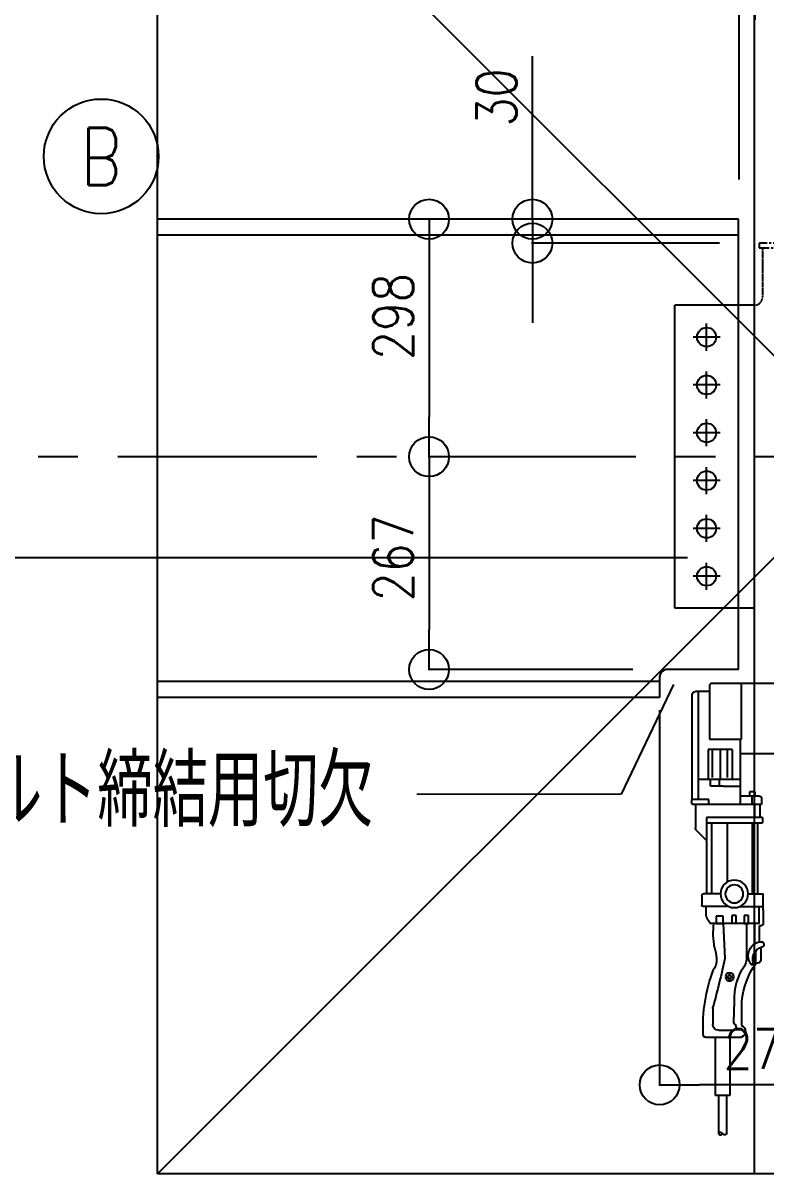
# Model space of a CAD drawing. Extents: x -668440 to 1010955, y -1678500 to 210463.
# Drawn here: x -618698 to -609374, y -1049743 to -1035302 of the extents above; entities that cross this region are included whole.
import ezdxf
from ezdxf.enums import TextEntityAlignment as Align

# ---------------------------------------------------------------- set-up
doc = ezdxf.new("R2010")
doc.units = 0
doc.header["$MEASUREMENT"] = 0
doc.linetypes.add('CENTER', pattern=[2, 1.25, -0.25, 0.25, -0.25])
doc.linetypes.add('HASEN_S', pattern=[2, 1.5, -0.5])
doc.layers.get('0').update_dxf_attribs({"color": 3, "linetype": 'CONTINUOUS'})
doc.layers.get('Defpoints').update_dxf_attribs({"color": 251, "linetype": 'CONTINUOUS'})
doc.layers.add('00_ADDL', color=253, linetype='CONTINUOUS', plot=False)
for name, color, linetype in [('100', 5, 'CENTER'), ('_1-3_L-CS', 1, 'CONTINUOUS'), ('_1-B_TXT1', 3, 'CONTINUOUS'), ('_5-6_GS-M', 6, 'CONTINUOUS'), ('_B-2_PL-M', 3, 'CONTINUOUS'), ('_B-3_PL-H', 4, 'HASEN_S'), ('_B-6_BN-M', 3, 'CONTINUOUS'), ('COL_H-494x302x13x21x13', 7, 'CONTINUOUS'), ('注記', 3, 'CONTINUOUS')]:
    doc.layers.add(name, color=color, linetype=linetype)
doc.styles.add('DRACAD', font='txt', dxfattribs={"width": 0.85, "bigfont": 'extfont2'})
doc.styles.add('S000', font='simplex.shx', dxfattribs={"width": 0.7, "bigfont": 'extfont2.shx'})
doc.styles.add('S030', font='simplex.shx', dxfattribs={"width": 0.8, "bigfont": 'extfont2.shx'})
doc.styles.get("Standard").update_dxf_attribs({"font": 'Osaka.ttc'})
doc.dimstyles.new('ISO-25', dxfattribs={"dimtxt": 2.5, "dimasz": 2.5, "dimexe": 1.25, "dimexo": 0.625, "dimtad": 1, "dimdec": 4, "dimdsep": 46, "dimtxsty": 'Standard', "dimcen": 2.5, "dimadec": 0, "dimazin": 0, "dimtfac": 1, "dimtdec": 4, "dimtmove": 0, "dimatfit": 3, "dimfxl": 1, "dimtolj": 1, "dimtzin": 0, "dimarcsym": 0})

# ---------------------------------------------------------------- blocks, each defined once
blk = doc.blocks.new('_ORIGIN')
at = {"color": 0, "linetype": 'ByBlock', "lineweight": -2}
blk.add_line((0, 0), (-1, 0), dxfattribs=at)
blk.add_circle((0, 0), 0.5, dxfattribs=at)
blk = doc.blocks.new('*D10632')
at = {"layer": '_5-6_GS-M', "color": 0, "lineweight": -2}
for p, q in [((-228343.1, -408699.1), (-228431.4, -408699.1)), ((-228430.1, -408749.1), (-228430.1, -408916.1)), ((-228174.3, -408966.1), (-228431.4, -408966.1))]:
    blk.add_line(p, q, dxfattribs=at)
at = {"layer": 'Defpoints', "color": 0}
for p in [(-228293.1, -408699.1), (-228430.1, -408966.1), (-228124.3, -408966.1)]:
    blk.add_point(p, dxfattribs=at)
at = {"layer": '_5-6_GS-M', "color": 0, "linetype": 'ByBlock', "lineweight": -2, "xscale": 50, "yscale": 50, "zscale": 50}
for p, rotation in [((-228430.1, -408699.1), 90), ((-228430.1, -408966.1), 270)]:
    blk.add_blockref('_ORIGIN', p, dxfattribs=dict(at, rotation=rotation))
at = {"layer": '_5-6_GS-M', "color": 0, "insert": (-228475.1, -408826.1), "char_height": 50, "attachment_point": 5, "rotation": 90, "style": 'DRACAD'}
blk.add_mtext('\\A1;267', dxfattribs=at)
blk = doc.blocks.new('*D10633')
at = {"layer": '_5-6_GS-M', "color": 0, "lineweight": -2}
for p, q in [((-228140.8, -409017.1), (-228140.8, -409488.5)), ((-227870.8, -409085.1), (-227870.8, -409488.5)), ((-227920.8, -409487.3), (-228090.8, -409487.3))]:
    blk.add_line(p, q, dxfattribs=at)
at = {"layer": 'Defpoints', "color": 0}
for p in [(-228140.8, -408967.1), (-227870.8, -409035.1), (-228140.8, -409487.3)]:
    blk.add_point(p, dxfattribs=at)
at = {"layer": '_5-6_GS-M', "color": 0, "linetype": 'ByBlock', "lineweight": -2, "xscale": 50, "yscale": 50, "zscale": 50, "rotation": 180}
blk.add_blockref('_ORIGIN', (-228140.8, -409487.3), dxfattribs=at)
at = {"layer": '_5-6_GS-M', "color": 0, "linetype": 'ByBlock', "lineweight": -2, "xscale": 50, "yscale": 50, "zscale": 50}
blk.add_blockref('_ORIGIN', (-227870.8, -409487.3), dxfattribs=at)
at = {"layer": '_5-6_GS-M', "color": 0, "insert": (-228005.8, -409442.3), "char_height": 50, "attachment_point": 5, "style": 'DRACAD'}
blk.add_mtext('\\A1;270', dxfattribs=at)
blk = doc.blocks.new('*D10634')
at = {"layer": '_5-6_GS-M', "color": 0, "lineweight": -2}
for p, q in [((-228091.8, -408401.1), (-228431.4, -408401.1)), ((-228430.1, -408451.1), (-228430.1, -408649.1)), ((-228180.8, -408699.1), (-228431.4, -408699.1))]:
    blk.add_line(p, q, dxfattribs=at)
at = {"layer": 'Defpoints', "color": 0}
for p in [(-228041.8, -408401.1), (-228430.1, -408699.1), (-228130.8, -408699.1)]:
    blk.add_point(p, dxfattribs=at)
at = {"layer": '_5-6_GS-M', "color": 0, "linetype": 'ByBlock', "lineweight": -2, "xscale": 50, "yscale": 50, "zscale": 50}
for p, rotation in [((-228430.1, -408401.1), 90), ((-228430.1, -408699.1), 270)]:
    blk.add_blockref('_ORIGIN', p, dxfattribs=dict(at, rotation=rotation))
at = {"layer": '_5-6_GS-M', "color": 0, "insert": (-228475.1, -408523.3), "char_height": 50, "attachment_point": 5, "rotation": 90, "style": 'DRACAD'}
blk.add_mtext('\\A1;298', dxfattribs=at)
blk = doc.blocks.new('TC01')
at = {"layer": '注記', "color": 4, "linetype": 'Continuous'}
for p, q in [((4888.1, 30085.6), (4946.1, 30085.6)), ((4944.1, 30085.6), (4981.5, 30085.6)), ((4944.1, 30015.6), (4944.1, 30085.6)), ((4981.5, 30085.6), (4981.5, 30085.6)), ((4981.5, 30085.6), (4981.6, 30085.6)), ((4981.6, 30085.6), (4981.7, 30085.6)), ((4981.7, 30085.6), (4981.8, 30085.6)), ((4981.8, 30085.6), (4981.8, 30085.6)), ((4981.8, 30085.6), (4981.9, 30085.6)), ((4981.9, 30085.6), (4982, 30085.6)), ((4982, 30085.6), (4982.1, 30085.6)), ((4982.1, 30085.6), (4982.1, 30085.6)), ((4982.1, 30085.6), (4982.2, 30085.5)), ((4982.2, 30085.5), (4982.3, 30085.5)), ((4982.3, 30085.5), (4982.3, 30085.5)), ((4982.3, 30085.5), (4982.4, 30085.5)), ((4982.4, 30085.5), (4982.5, 30085.5)), ((4982.5, 30085.5), (4982.6, 30085.4)), ((4982.6, 30085.4), (4982.6, 30085.4)), ((4982.6, 30085.4), (4982.7, 30085.4)), ((4982.7, 30085.4), (4982.8, 30085.3)), ((4982.8, 30085.3), (4982.8, 30085.3)), ((4982.8, 30085.3), (4982.9, 30085.3)), ((4982.9, 30085.3), (4982.9, 30085.2)), ((4982.9, 30085.2), (4983, 30085.2)), ((4983, 30085.2), (4983.1, 30085.2)), ((4983.1, 30085.2), (4983.1, 30085.1)), ((4983.1, 30085.1), (4983.2, 30085.1)), ((4983.2, 30085.1), (4983.3, 30085)), ((4983.3, 30085), (4983.3, 30085)), ((4983.3, 30085), (4983.4, 30084.9)), ((4983.4, 30084.9), (4983.4, 30084.9)), ((4983.4, 30084.9), (4983.5, 30084.8)), ((4983.5, 30084.8), (4983.5, 30084.8)), ((4983.5, 30084.8), (4983.6, 30084.7)), ((4983.6, 30084.7), (4983.6, 30084.7)), ((4983.6, 30084.7), (4983.7, 30084.6)), ((4983.7, 30084.6), (4983.7, 30084.6)), ((4983.7, 30084.6), (4983.8, 30084.5)), ((4983.8, 30084.5), (4983.8, 30084.5)), ((4983.8, 30084.5), (4983.9, 30084.4)), ((4983.9, 30084.4), (4983.9, 30084.4)), ((4983.9, 30084.4), (4984, 30084.3)), ((4984, 30084.3), (4984, 30084.2)), ((4984, 30084.2), (4984, 30084.2)), ((4984, 30084.2), (4984.1, 30084.1)), ((4984.1, 30084.1), (4984.1, 30084)), ((4984.1, 30084), (4984.2, 30084)), ((4984.2, 30084), (4984.2, 30083.9)), ((4984.2, 30083.9), (4984.2, 30083.8)), ((4984.2, 30083.8), (4984.2, 30083.8)), ((4984.2, 30083.8), (4984.3, 30083.7)), ((4984.3, 30083.7), (4984.3, 30083.6)), ((4984.3, 30083.6), (4984.3, 30083.6)), ((4984.3, 30083.6), (4984.3, 30083.5)), ((4984.3, 30083.5), (4984.4, 30083.4)), ((4984.4, 30083.4), (4984.4, 30083.4)), ((4984.4, 30083.4), (4984.4, 30083.3)), ((4984.4, 30083.3), (4984.4, 30083.2)), ((4984.4, 30083.2), (4984.4, 30083.1)), ((4984.4, 30083.1), (4984.4, 30083.1)), ((4984.4, 30083.1), (4984.4, 30083)), ((4984.4, 30083), (4984.5, 30082.9)), ((4984.5, 30082.9), (4984.5, 30082.8)), ((4984.5, 30082.8), (4984.5, 30082.8)), ((4984.5, 30082.8), (4984.5, 30082.7)), ((4984.5, 30082.7), (4984.5, 30082.6)), ((4984.5, 30082.6), (4984.5, 30015.6)), ((4984.5, 30075.6), (5002.1, 30075.6)), ((4998.8, 30075.6), (4998.8, 29940.1)), ((5006.1, 29940.1), (5006.1, 30071.6)), ((4984.5, 30015.6), (4944.1, 30015.6)), ((4946.1, 30015.6), (4946.1, 29997.6)), ((4946.1, 29997.6), (4885.1, 29997.6)), ((4946.1, 29997.6), (4946.1, 29933.6)), ((4956.1, 30002.6), (4986.1, 30002.6)), ((4956.1, 30002.6), (4956.1, 29965.6)), ((4962.1, 30002.6), (4962.1, 29967.6)), ((4971.1, 30002.6), (4971.1, 29965.6)), ((4981.1, 30002.6), (4981.1, 29967.6)), ((4986.1, 30002.6), (4986.1, 29965.6)), ((4998.8, 29965.6), (4946.1, 29965.6)), ((4972.4, 29965.6), (4972.4, 29956.6)), ((4983.1, 29956.6), (4983.1, 29965.6)), ((4967.1, 29956.6), (4946.1, 29956.6)), ((4967.1, 29956.6), (4983.1, 29956.6)), ((4919.1, 29941.1), (4919.1, 29933.6)), ((4946.1, 29944.6), (4922.6, 29944.6)), ((4927.1, 29949.6), (4934.3, 29949.6)), ((4927.1, 29944.6), (4927.1, 29949.6)), ((4934.3, 29944.6), (4927.1, 29944.6)), ((4931.1, 29933.6), (4931.1, 29944.6)), ((4934.3, 29949.6), (4934.3, 29944.6)), ((4985.1, 29933.6), (4985.1, 29940.1)), ((4985.1, 29940.1), (5007.1, 29940.1)), ((5007.1, 29940.1), (5007.1, 29937.1)), ((4919.1, 29933.6), (4985.1, 29933.6)), ((4921.1, 29933.6), (4921.1, 29917.6)), ((4928.1, 29933.6), (4928.1, 29917.6)), ((4985.1, 29933.6), (5003.6, 29933.6)), ((5002.1, 29933.6), (5002.1, 29904.1)), ((4918.1, 29917.6), (4988.1, 29917.6)), ((4918.1, 29917.6), (4918.1, 29910.6)), ((4988.1, 29910.6), (4918.1, 29910.6)), ((4924.1, 29910.6), (4924.1, 29821.6)), ((4931.1, 29910.6), (4931.1, 29821.6)), ((4961.9, 29836.6), (4961.9, 29910.6)), ((4982.1, 29910.6), (4982.1, 29821.6)), ((4988.1, 29917.6), (4988.1, 29910.6)), ((4988.1, 29910.6), (4988.1, 29821.6)), ((5001, 29901.6), (4988.1, 29888.6)), ((4936.1, 29821.6), (4917.1, 29821.6)), ((4917.1, 29801.6), (4917.1, 29821.6)), ((4970.6, 29821.6), (4992.1, 29821.6)), ((4994.1, 29819.6), (4994.1, 29807.6)), ((4946.6, 29805.6), (4917.1, 29805.6)), ((4917.1, 29801.6), (4917.1, 29784.1)), ((4922.1, 29784.6), (4922.1, 29805.6)), ((4935.3, 29794.3), (4940.8, 29794.3)), ((4935.3, 29784.6), (4935.3, 29794.3)), ((4940.8, 29794.3), (4940.8, 29784.6)), ((4951.1, 29794.6), (4956.6, 29794.6)), ((4951.1, 29785), (4951.1, 29794.6)), ((4956.6, 29794.6), (4956.6, 29785)), ((4959.9, 29805.6), (4992.1, 29805.6)), ((4967.1, 29793.6), (4976.1, 29793.6)), ((4967.1, 29784.6), (4967.1, 29793.6)), ((4976.1, 29793.6), (4976.1, 29784.6)), ((4988.6, 29798.6), (4988.6, 29805.6)), ((4919.6, 29781.6), (4922.1, 29781.6)), ((4922.1, 29784.6), (4984.1, 29784.6)), ((4922.1, 29781.6), (4922.1, 29761.6)), ((4928.1, 29784.6), (4928.1, 29758.7)), ((4940.8, 29784.6), (4935.3, 29784.6)), ((4938.1, 29784.6), (4938.1, 29739.4)), ((4956.6, 29785), (4951.1, 29785)), ((4967.1, 29784.6), (4965.1, 29740.6)), ((4976.1, 29784.6), (4967.1, 29784.6)), ((4918.6, 29754.6), (4923.5, 29752.6)), ((4922.1, 29761.6), (4920.1, 29761.6)), ((4920.1, 29754), (4920.1, 29738.6)), ((4926.1, 29734.6), (4926.1, 29748.9)), ((4924.1, 29734.6), (4926.1, 29734.6)), ((4929.6, 29735.6), (4931.2, 29731.6)), ((4958.6, 29720.6), (4960.1, 29720.6)), ((4958.6, 29719.4), (4958.6, 29720.6)), ((4960.1, 29720.6), (4960.1, 29719.4)), ((4956.1, 29716.6), (4956.1, 29718.1)), ((4956.1, 29718.1), (4957.3, 29718.1)), ((4957.3, 29716.6), (4956.1, 29716.6)), ((4957.3, 29718.1), (4957.3, 29718.1)), ((4957.3, 29718.1), (4957.4, 29718.1)), ((4957.4, 29716.6), (4957.3, 29716.6)), ((4957.3, 29716.6), (4957.3, 29716.6)), ((4957.4, 29718.1), (4957.4, 29718.1)), ((4957.4, 29718.1), (4957.4, 29718.1)), ((4957.4, 29718.1), (4957.5, 29718.1)), ((4957.5, 29716.6), (4957.4, 29716.6)), ((4957.4, 29716.6), (4957.4, 29716.6)), ((4957.4, 29716.6), (4957.4, 29716.6)), ((4957.5, 29718.1), (4957.6, 29718.2)), ((4957.5, 29718.1), (4957.5, 29718.1)), ((4957.5, 29718.1), (4957.5, 29718.1)), ((4957.6, 29716.6), (4957.5, 29716.6)), ((4957.5, 29716.6), (4957.5, 29716.6)), ((4957.5, 29716.6), (4957.5, 29716.6)), ((4957.6, 29718.2), (4957.6, 29718.2)), ((4957.6, 29718.2), (4957.6, 29718.2)), ((4957.6, 29718.2), (4957.6, 29718.2)), ((4957.6, 29718.2), (4957.7, 29718.2)), ((4957.7, 29716.6), (4957.6, 29716.6)), ((4957.6, 29716.6), (4957.6, 29716.6)), ((4957.6, 29716.6), (4957.6, 29716.6)), ((4957.6, 29716.6), (4957.6, 29716.6)), ((4957.7, 29718.2), (4957.7, 29718.2)), ((4957.7, 29718.2), (4957.7, 29718.2)), ((4957.7, 29718.2), (4957.8, 29718.2)), ((4957.8, 29716.5), (4957.7, 29716.6)), ((4957.7, 29716.6), (4957.7, 29716.6)), ((4957.7, 29716.6), (4957.7, 29716.6)), ((4957.8, 29718.2), (4957.9, 29718.3)), ((4957.8, 29718.2), (4957.8, 29718.2)), ((4957.8, 29718.2), (4957.8, 29718.2)), ((4957.8, 29718.2), (4957.8, 29718.2)), ((4957.9, 29716.5), (4957.8, 29716.5)), ((4957.8, 29716.5), (4957.8, 29716.5)), ((4957.8, 29716.5), (4957.8, 29716.5)), ((4957.8, 29716.5), (4957.8, 29716.5)), ((4957.9, 29718.3), (4957.9, 29718.3)), ((4957.9, 29718.3), (4957.9, 29718.3)), ((4957.9, 29718.3), (4957.9, 29718.3)), ((4957.9, 29718.3), (4958, 29718.3)), ((4957.9, 29716.4), (4957.9, 29716.5)), ((4957.9, 29716.5), (4957.9, 29716.5)), ((4957.9, 29716.5), (4957.9, 29716.5)), ((4958, 29716.4), (4957.9, 29716.4)), ((4958, 29718.3), (4958, 29718.4)), ((4958, 29718.4), (4958.1, 29718.4)), ((4958, 29718.3), (4958, 29718.3)), ((4958.1, 29716.4), (4958, 29716.4)), ((4958, 29716.4), (4958, 29716.4)), ((4958, 29716.4), (4958, 29716.4)), ((4958.1, 29718.4), (4958.1, 29718.5)), ((4958.1, 29718.5), (4958.2, 29718.5)), ((4958.1, 29718.4), (4958.1, 29718.4)), ((4958.1, 29718.4), (4958.1, 29718.4)), ((4958.1, 29718.4), (4958.1, 29718.4)), ((4958.1, 29716.3), (4958.1, 29716.4)), ((4958.1, 29716.4), (4958.1, 29716.4)), ((4958.2, 29716.3), (4958.1, 29716.3)), ((4958.1, 29716.3), (4958.1, 29716.3)), ((4958.1, 29716.3), (4958.1, 29716.3)), ((4958.2, 29718.5), (4958.3, 29718.6)), ((4958.2, 29718.5), (4958.2, 29718.5)), ((4958.2, 29718.5), (4958.2, 29718.5)), ((4958.2, 29718.5), (4958.2, 29718.5)), ((4958.2, 29716.2), (4958.2, 29716.3)), ((4958.2, 29716.3), (4958.2, 29716.3)), ((4958.3, 29716.2), (4958.2, 29716.2)), ((4958.2, 29716.2), (4958.2, 29716.2)), ((4958.3, 29718.6), (4958.3, 29718.7)), ((4958.3, 29718.7), (4958.3, 29718.7)), ((4958.3, 29718.7), (4958.4, 29718.7)), ((4958.3, 29718.6), (4958.3, 29718.6)), ((4958.3, 29718.6), (4958.3, 29718.6)), ((4958.3, 29718.6), (4958.3, 29718.6)), ((4958.3, 29716.1), (4958.3, 29716.2)), ((4958.3, 29716.2), (4958.3, 29716.2)), ((4958.4, 29716), (4958.3, 29716.1)), ((4958.3, 29716.1), (4958.3, 29716.1)), ((4958.3, 29716.1), (4958.3, 29716.1)), ((4958.3, 29716.1), (4958.3, 29716.1)), ((4958.4, 29718.8), (4958.4, 29718.9)), ((4958.4, 29718.9), (4958.5, 29718.9)), ((4958.4, 29718.7), (4958.4, 29718.8)), ((4958.4, 29718.8), (4958.4, 29718.8)), ((4958.4, 29718.8), (4958.4, 29718.8)), ((4958.4, 29718.8), (4958.4, 29718.8)), ((4958.4, 29718.7), (4958.4, 29718.7)), ((4958.4, 29715.9), (4958.4, 29716)), ((4958.4, 29716), (4958.4, 29716)), ((4958.4, 29716), (4958.4, 29716)), ((4958.4, 29716), (4958.4, 29716)), ((4958.5, 29715.9), (4958.4, 29715.9)), ((4958.4, 29715.9), (4958.4, 29715.9)), ((4958.4, 29715.9), (4958.4, 29715.9)), ((4958.5, 29719.2), (4958.6, 29719.3)), ((4958.5, 29719.1), (4958.5, 29719.2)), ((4958.5, 29719.2), (4958.5, 29719.2)), ((4958.5, 29719.2), (4958.5, 29719.2)), ((4958.5, 29719), (4958.5, 29719.1)), ((4958.5, 29719.1), (4958.5, 29719.1)), ((4958.5, 29719.1), (4958.5, 29719.1)), ((4958.5, 29718.9), (4958.5, 29719)), ((4958.5, 29719), (4958.5, 29719)), ((4958.5, 29719), (4958.5, 29719)), ((4958.5, 29719), (4958.5, 29719)), ((4958.5, 29718.9), (4958.5, 29718.9)), ((4958.5, 29715.8), (4958.5, 29715.9)), ((4958.5, 29715.7), (4958.5, 29715.8)), ((4958.5, 29715.8), (4958.5, 29715.8)), ((4958.5, 29715.8), (4958.5, 29715.8)), ((4958.5, 29715.6), (4958.5, 29715.7)), ((4958.5, 29715.7), (4958.5, 29715.7)), ((4958.5, 29715.7), (4958.5, 29715.7)), ((4958.5, 29715.7), (4958.5, 29715.7)), ((4958.5, 29715.5), (4958.5, 29715.6)), ((4958.5, 29715.6), (4958.5, 29715.6)), ((4958.5, 29715.6), (4958.5, 29715.6)), ((4958.6, 29715.5), (4958.5, 29715.5)), ((4958.6, 29719.3), (4958.6, 29719.4)), ((4958.6, 29719.3), (4958.6, 29719.3)), ((4958.6, 29719.3), (4958.6, 29719.3)), ((4958.6, 29719.3), (4958.6, 29719.3)), ((4958.6, 29715.4), (4958.6, 29715.5)), ((4958.6, 29715.5), (4958.6, 29715.5)), ((4958.6, 29714.1), (4958.6, 29715.4)), ((4958.6, 29715.4), (4958.6, 29715.4)), ((4958.6, 29715.4), (4958.6, 29715.4)), ((4960.1, 29714.1), (4958.6, 29714.1)), ((4960.1, 29719.4), (4960.1, 29719.3)), ((4960.1, 29719.3), (4960.1, 29719.3)), ((4960.1, 29719.3), (4960.1, 29719.3)), ((4960.1, 29719.3), (4960.1, 29719.3)), ((4960.1, 29719.3), (4960.1, 29719.2)), ((4960.1, 29719.2), (4960.1, 29719.2)), ((4960.1, 29719.2), (4960.1, 29719.2)), ((4960.1, 29719.2), (4960.1, 29719.1)), ((4960.1, 29719.1), (4960.1, 29719.1)), ((4960.1, 29719.1), (4960.1, 29719.1)), ((4960.1, 29719.1), (4960.1, 29719)), ((4960.1, 29719), (4960.1, 29719)), ((4960.1, 29719), (4960.1, 29719)), ((4960.1, 29719), (4960.1, 29719)), ((4960.1, 29719), (4960.1, 29718.9)), ((4960.1, 29718.9), (4960.2, 29718.9)), ((4960.2, 29715.9), (4960.1, 29715.8)), ((4960.1, 29715.8), (4960.1, 29715.8)), ((4960.1, 29715.8), (4960.1, 29715.8)), ((4960.1, 29715.8), (4960.1, 29715.7)), ((4960.1, 29715.7), (4960.1, 29715.7)), ((4960.1, 29715.7), (4960.1, 29715.7)), ((4960.1, 29715.7), (4960.1, 29715.7)), ((4960.1, 29715.7), (4960.1, 29715.6)), ((4960.1, 29715.6), (4960.1, 29715.6)), ((4960.1, 29715.6), (4960.1, 29715.6)), ((4960.1, 29715.6), (4960.1, 29715.5)), ((4960.1, 29715.5), (4960.1, 29715.5)), ((4960.1, 29715.5), (4960.1, 29715.5)), ((4960.1, 29715.5), (4960.1, 29715.4)), ((4960.1, 29715.4), (4960.1, 29715.4)), ((4960.1, 29715.4), (4960.1, 29715.4)), ((4960.1, 29715.4), (4960.1, 29714.1)), ((4960.2, 29718.9), (4960.2, 29718.9)), ((4960.2, 29718.9), (4960.2, 29718.8)), ((4960.2, 29718.8), (4960.2, 29718.8)), ((4960.2, 29718.8), (4960.2, 29718.8)), ((4960.2, 29718.8), (4960.2, 29718.8)), ((4960.2, 29718.8), (4960.2, 29718.7)), ((4960.2, 29718.7), (4960.3, 29718.7)), ((4960.3, 29716), (4960.2, 29716)), ((4960.2, 29716), (4960.2, 29716)), ((4960.2, 29716), (4960.2, 29716)), ((4960.2, 29716), (4960.2, 29715.9)), ((4960.2, 29715.9), (4960.2, 29715.9)), ((4960.2, 29715.9), (4960.2, 29715.9)), ((4960.2, 29715.9), (4960.2, 29715.9)), ((4960.3, 29718.7), (4960.3, 29718.7)), ((4960.3, 29718.7), (4960.3, 29718.7)), ((4960.3, 29718.7), (4960.3, 29718.6)), ((4960.3, 29718.6), (4960.3, 29718.6)), ((4960.3, 29718.6), (4960.3, 29718.6)), ((4960.3, 29718.6), (4960.4, 29718.6)), ((4960.4, 29716.2), (4960.3, 29716.2)), ((4960.3, 29716.2), (4960.3, 29716.1)), ((4960.3, 29716.1), (4960.3, 29716.1)), ((4960.3, 29716.1), (4960.3, 29716.1)), ((4960.3, 29716.1), (4960.3, 29716.1)), ((4960.3, 29716.1), (4960.3, 29716)), ((4960.4, 29718.6), (4960.4, 29718.5)), ((4960.4, 29718.5), (4960.4, 29718.5)), ((4960.4, 29718.5), (4960.4, 29718.5)), ((4960.4, 29718.5), (4960.4, 29718.5)), ((4960.4, 29718.5), (4960.5, 29718.5)), ((4960.5, 29716.3), (4960.4, 29716.3)), ((4960.4, 29716.3), (4960.4, 29716.3)), ((4960.4, 29716.3), (4960.4, 29716.2)), ((4960.4, 29716.2), (4960.4, 29716.2)), ((4960.4, 29716.2), (4960.4, 29716.2)), ((4960.5, 29718.5), (4960.5, 29718.4)), ((4960.5, 29718.4), (4960.5, 29718.4)), ((4960.5, 29718.4), (4960.5, 29718.4)), ((4960.5, 29718.4), (4960.6, 29718.4)), ((4960.6, 29716.4), (4960.5, 29716.4)), ((4960.5, 29716.4), (4960.5, 29716.3)), ((4960.5, 29716.3), (4960.5, 29716.3)), ((4960.5, 29716.3), (4960.5, 29716.3)), ((4960.6, 29718.4), (4960.6, 29718.4)), ((4960.6, 29718.4), (4960.6, 29718.3)), ((4960.6, 29718.3), (4960.6, 29718.3)), ((4960.6, 29718.3), (4960.7, 29718.3)), ((4960.7, 29716.4), (4960.6, 29716.4)), ((4960.6, 29716.4), (4960.6, 29716.4)), ((4960.6, 29716.4), (4960.6, 29716.4)), ((4960.6, 29716.4), (4960.6, 29716.4)), ((4960.7, 29718.3), (4960.7, 29718.3)), ((4960.7, 29718.3), (4960.7, 29718.3)), ((4960.7, 29718.3), (4960.7, 29718.3)), ((4960.7, 29718.3), (4960.8, 29718.2)), ((4960.8, 29716.5), (4960.7, 29716.5)), ((4960.7, 29716.5), (4960.7, 29716.5)), ((4960.7, 29716.5), (4960.7, 29716.5)), ((4960.7, 29716.5), (4960.7, 29716.4)), ((4960.8, 29718.2), (4960.8, 29718.2)), ((4960.8, 29718.2), (4960.8, 29718.2)), ((4960.8, 29718.2), (4960.9, 29718.2)), ((4960.9, 29716.5), (4960.8, 29716.5)), ((4960.8, 29716.5), (4960.8, 29716.5)), ((4960.8, 29716.5), (4960.8, 29716.5)), ((4960.9, 29718.2), (4960.9, 29718.2)), ((4960.9, 29718.2), (4960.9, 29718.2)), ((4960.9, 29718.2), (4960.9, 29718.2)), ((4960.9, 29718.2), (4961, 29718.2)), ((4961, 29716.6), (4960.9, 29716.6)), ((4960.9, 29716.6), (4960.9, 29716.6)), ((4960.9, 29716.6), (4960.9, 29716.6)), ((4960.9, 29716.6), (4960.9, 29716.5)), ((4961, 29718.2), (4961, 29718.2)), ((4961, 29718.2), (4961, 29718.2)), ((4961, 29718.2), (4961.1, 29718.2)), ((4961.1, 29716.6), (4961, 29716.6)), ((4961, 29716.6), (4961, 29716.6)), ((4961, 29716.6), (4961, 29716.6)), ((4961.1, 29718.2), (4961.1, 29718.1)), ((4961.1, 29718.1), (4961.1, 29718.1)), ((4961.1, 29718.1), (4961.2, 29718.1)), ((4961.2, 29716.6), (4961.1, 29716.6)), ((4961.1, 29716.6), (4961.1, 29716.6)), ((4961.1, 29716.6), (4961.1, 29716.6)), ((4961.2, 29718.1), (4961.2, 29718.1)), ((4961.2, 29718.1), (4961.2, 29718.1)), ((4961.2, 29718.1), (4961.2, 29718.1)), ((4961.2, 29718.1), (4961.3, 29718.1)), ((4961.3, 29716.6), (4961.2, 29716.6)), ((4961.2, 29716.6), (4961.2, 29716.6)), ((4961.2, 29716.6), (4961.2, 29716.6)), ((4961.2, 29716.6), (4961.2, 29716.6)), ((4961.3, 29718.1), (4961.3, 29718.1)), ((4961.3, 29718.1), (4962.6, 29718.1)), ((4962.6, 29716.6), (4961.3, 29716.6)), ((4961.3, 29716.6), (4961.3, 29716.6)), ((4962.6, 29718.1), (4962.6, 29716.6)), ((4944.1, 29686.6), (4944.1, 29656.6)), ((4953.9, 29660.8), (4953.1, 29686.6)), ((4980.3, 29677.7), (4980.3, 29657.6)), ((4951.1, 29654.6), (4951.1, 29656.6)), ((4973.3, 29650.6), (4955.1, 29650.6)), ((4988.9, 29641.6), (4944.1, 29641.6)), ((4959.1, 29641.6), (4959.1, 29568.6)), ((4977.1, 29568.6), (4977.1, 29641.6)), ((4959.1, 29568.6), (4977.1, 29568.6)), ((4963.1, 29568.6), (4963.1, 29520.6)), ((4973.1, 29568.6), (4973.1, 29520.6)), ((4963.1, 29520.6), (4963.1, 29520.6)), ((4963.1, 29520.6), (4963.1, 29520.6)), ((4963.1, 29520.6), (4963.1, 29520.6)), ((4963.1, 29520.6), (4963.1, 29520.6)), ((4963.1, 29520.6), (4963.1, 29520.5)), ((4963.1, 29520.5), (4963.1, 29520.5)), ((4963.1, 29520.5), (4963.1, 29520.5)), ((4963.1, 29520.5), (4963.1, 29520.5)), ((4963.1, 29520.5), (4963.1, 29520.5)), ((4963.1, 29520.5), (4963.1, 29520.5)), ((4963.1, 29520.5), (4963.1, 29520.4)), ((4963.1, 29520.4), (4963.1, 29520.4)), ((4963.1, 29520.4), (4963.1, 29520.4)), ((4963.1, 29520.4), (4963.1, 29520.4)), ((4963.1, 29520.4), (4963.1, 29520.4)), ((4963.1, 29520.4), (4963.1, 29520.4)), ((4963.1, 29520.4), (4963.1, 29520.4)), ((4963.1, 29520.4), (4963.1, 29520.3)), ((4963.1, 29520.3), (4963.1, 29520.3)), ((4963.1, 29520.3), (4963.2, 29520.3)), ((4963.2, 29520.3), (4963.2, 29520.3)), ((4963.2, 29520.3), (4963.2, 29520.3)), ((4963.2, 29520.3), (4963.2, 29520.3)), ((4963.2, 29520.3), (4963.2, 29520.2)), ((4963.2, 29520.2), (4963.2, 29520.2)), ((4963.2, 29520.2), (4963.2, 29520.2)), ((4963.2, 29520.2), (4963.2, 29520.2)), ((4963.2, 29520.2), (4963.2, 29520.2)), ((4963.2, 29520.2), (4963.3, 29520.2)), ((4963.3, 29520.2), (4963.3, 29520.1)), ((4963.3, 29520.1), (4963.3, 29520.1)), ((4963.3, 29520.1), (4963.3, 29520.1)), ((4963.3, 29520.1), (4963.3, 29520.1)), ((4963.3, 29520.1), (4963.3, 29520.1)), ((4963.3, 29520.1), (4963.3, 29520.1)), ((4963.3, 29520.1), (4963.4, 29520)), ((4963.4, 29520), (4963.4, 29520)), ((4963.4, 29520), (4963.4, 29520)), ((4963.4, 29520), (4963.4, 29520)), ((4963.4, 29520), (4963.4, 29520)), ((4963.4, 29520), (4963.5, 29520)), ((4963.5, 29520), (4963.5, 29519.9)), ((4963.5, 29519.9), (4963.5, 29519.9)), ((4963.5, 29519.9), (4963.5, 29519.9)), ((4963.5, 29519.9), (4963.5, 29519.9)), ((4963.5, 29519.9), (4963.6, 29519.9)), ((4963.6, 29519.9), (4963.6, 29519.9)), ((4963.6, 29519.9), (4963.6, 29519.8)), ((4963.6, 29519.8), (4963.6, 29519.8)), ((4963.6, 29519.8), (4963.6, 29519.8)), ((4963.6, 29519.8), (4963.7, 29519.8)), ((4963.7, 29519.8), (4963.7, 29519.8)), ((4963.7, 29519.8), (4963.7, 29519.8)), ((4963.7, 29519.8), (4963.7, 29519.7)), ((4963.7, 29519.7), (4963.8, 29519.7)), ((4963.8, 29519.7), (4963.8, 29519.7)), ((4963.8, 29519.7), (4963.8, 29519.7)), ((4963.8, 29519.7), (4963.9, 29519.7)), ((4963.9, 29519.7), (4963.9, 29519.7)), ((4963.9, 29519.7), (4963.9, 29519.7)), ((4963.9, 29519.7), (4963.9, 29519.6)), ((4963.9, 29519.6), (4964, 29519.6)), ((4964, 29519.6), (4964, 29519.6)), ((4964, 29519.6), (4964, 29519.6)), ((4964, 29519.6), (4964.1, 29519.6)), ((4964.1, 29519.6), (4964.1, 29519.5)), ((4964.1, 29519.5), (4964.2, 29519.5)), ((4964.2, 29519.5), (4964.3, 29519.5)), ((4964.3, 29519.5), (4964.3, 29519.4)), ((4964.3, 29519.4), (4964.4, 29519.4)), ((4964.4, 29519.4), (4964.5, 29519.4)), ((4964.5, 29519.4), (4964.5, 29519.4)), ((4964.5, 29519.4), (4964.6, 29519.4)), ((4964.6, 29519.4), (4964.6, 29519.3)), ((4964.6, 29519.3), (4964.7, 29519.3)), ((4964.7, 29519.3), (4964.8, 29519.3)), ((4964.8, 29519.3), (4964.8, 29519.3)), ((4964.8, 29519.3), (4964.9, 29519.3)), ((4964.9, 29519.3), (4964.9, 29519.3)), ((4964.9, 29519.3), (4965, 29519.3)), ((4965, 29519.3), (4965.1, 29519.3)), ((4965.1, 29519.3), (4965.1, 29519.2)), ((4965.1, 29519.2), (4965.2, 29519.2)), ((4965.2, 29519.2), (4965.3, 29519.2)), ((4965.3, 29519.2), (4965.3, 29519.2)), ((4965.3, 29519.2), (4965.4, 29519.2)), ((4965.4, 29519.2), (4965.4, 29519.2)), ((4965.4, 29519.2), (4965.5, 29519.2)), ((4965.5, 29519.2), (4965.6, 29519.3)), ((4965.6, 29519.3), (4965.6, 29519.3)), ((4965.6, 29519.3), (4965.7, 29519.3)), ((4965.7, 29519.3), (4965.8, 29519.3)), ((4965.8, 29519.3), (4965.8, 29519.3)), ((4965.8, 29519.3), (4965.9, 29519.3)), ((4965.9, 29519.3), (4965.9, 29519.3)), ((4965.9, 29519.3), (4966, 29519.3)), ((4966, 29519.3), (4966.1, 29519.3)), ((4966.1, 29519.3), (4966.1, 29519.4)), ((4966.1, 29519.4), (4966.2, 29519.4)), ((4966.2, 29519.4), (4966.3, 29519.4)), ((4966.3, 29519.4), (4966.4, 29519.5)), ((4966.3, 29519.4), (4966.3, 29519.4)), ((4966.4, 29519.5), (4966.5, 29519.5)), ((4966.5, 29519.5), (4966.5, 29519.5)), ((4966.5, 29519.5), (4966.6, 29519.5)), ((4966.6, 29519.5), (4966.6, 29519.6)), ((4966.6, 29519.6), (4966.7, 29519.6)), ((4966.7, 29519.6), (4966.8, 29519.6)), ((4966.8, 29519.6), (4966.8, 29519.7)), ((4966.8, 29519.7), (4966.9, 29519.7)), ((4966.9, 29519.7), (4967, 29519.7)), ((4967, 29519.7), (4967, 29519.8)), ((4967, 29519.8), (4967.1, 29519.8)), ((4967.1, 29519.8), (4967.2, 29519.9)), ((4967.2, 29519.9), (4967.3, 29520)), ((4967.2, 29519.9), (4967.2, 29519.9)), ((4967.3, 29520), (4967.4, 29520.1)), ((4967.3, 29520), (4967.3, 29520)), ((4967.4, 29520.1), (4967.5, 29520.1)), ((4967.5, 29520.1), (4967.5, 29520.2)), ((4967.5, 29520.2), (4967.6, 29520.2)), ((4967.6, 29520.2), (4967.7, 29520.3)), ((4967.7, 29520.3), (4967.8, 29520.4)), ((4967.7, 29520.3), (4967.7, 29520.3)), ((4967.8, 29520.4), (4967.9, 29520.4)), ((4967.9, 29520.5), (4968, 29520.6)), ((4967.9, 29520.4), (4967.9, 29520.5)), ((4968, 29520.6), (4968.1, 29520.6)), ((4968.1, 29520.7), (4968.2, 29520.8)), ((4968.1, 29520.6), (4968.1, 29520.7)), ((4968.2, 29520.5), (4968.1, 29520.6)), ((4968.1, 29520.6), (4968.1, 29520.6)), ((4968.2, 29520.8), (4968.3, 29520.8)), ((4968.3, 29520.4), (4968.2, 29520.5)), ((4968.3, 29520.8), (4968.3, 29520.9)), ((4968.3, 29520.9), (4968.4, 29520.9)), ((4968.4, 29520.3), (4968.3, 29520.4)), ((4968.3, 29520.4), (4968.3, 29520.4)), ((4968.4, 29520.9), (4968.4, 29521)), ((4968.4, 29521), (4968.5, 29521)), ((4968.5, 29520.2), (4968.4, 29520.3)), ((4968.4, 29520.3), (4968.4, 29520.3)), ((4968.5, 29521), (4968.6, 29521.1)), ((4968.6, 29520.2), (4968.5, 29520.2)), ((4968.6, 29521.1), (4968.7, 29521.2)), ((4968.6, 29521.1), (4968.6, 29521.1)), ((4968.6, 29520.1), (4968.6, 29520.2)), ((4968.7, 29520.1), (4968.6, 29520.1)), ((4968.7, 29521.2), (4968.8, 29521.2)), ((4968.8, 29520), (4968.7, 29520.1)), ((4968.8, 29521.2), (4968.8, 29521.3)), ((4968.8, 29521.3), (4968.9, 29521.3)), ((4968.9, 29519.9), (4968.8, 29520)), ((4968.8, 29520), (4968.8, 29520)), ((4968.9, 29521.3), (4969, 29521.4)), ((4969, 29519.9), (4968.9, 29519.9)), ((4969, 29521.4), (4969.1, 29521.5)), ((4969, 29521.4), (4969, 29521.4)), ((4969, 29519.8), (4969, 29519.9)), ((4969.1, 29519.8), (4969, 29519.8)), ((4969.1, 29521.5), (4969.2, 29521.5)), ((4969.2, 29519.7), (4969.1, 29519.8)), ((4969.2, 29521.5), (4969.3, 29521.6)), ((4969.2, 29521.5), (4969.2, 29521.5)), ((4969.3, 29519.7), (4969.2, 29519.7)), ((4969.2, 29519.7), (4969.2, 29519.7)), ((4969.3, 29521.6), (4969.4, 29521.7)), ((4969.3, 29521.6), (4969.3, 29521.6)), ((4969.3, 29519.6), (4969.3, 29519.7)), ((4969.4, 29519.6), (4969.3, 29519.6)), ((4969.4, 29521.7), (4969.5, 29521.7)), ((4969.5, 29519.6), (4969.4, 29519.6)), ((4969.5, 29521.7), (4969.5, 29521.7)), ((4969.5, 29521.7), (4969.6, 29521.7)), ((4969.5, 29519.5), (4969.5, 29519.6)), ((4969.6, 29519.5), (4969.5, 29519.5)), ((4969.6, 29521.7), (4969.7, 29521.8)), ((4969.7, 29519.5), (4969.6, 29519.5)), ((4969.7, 29521.8), (4969.7, 29521.8)), ((4969.7, 29521.8), (4969.8, 29521.8)), ((4969.8, 29519.4), (4969.7, 29519.5)), ((4969.7, 29519.5), (4969.7, 29519.5)), ((4969.8, 29521.8), (4969.9, 29521.8)), ((4969.9, 29519.4), (4969.8, 29519.4)), ((4969.9, 29521.8), (4969.9, 29521.9)), ((4969.9, 29521.9), (4970, 29521.9)), ((4970, 29519.4), (4969.9, 29519.4)), ((4969.9, 29519.4), (4969.9, 29519.4)), ((4970, 29521.9), (4970, 29521.9)), ((4970, 29521.9), (4970.1, 29521.9)), ((4970, 29519.3), (4970, 29519.4)), ((4970.1, 29519.3), (4970, 29519.3)), ((4970.1, 29521.9), (4970.2, 29521.9)), ((4970.2, 29519.3), (4970.1, 29519.3)), ((4970.2, 29521.9), (4970.2, 29522)), ((4970.2, 29522), (4970.3, 29522)), ((4970.3, 29519.3), (4970.2, 29519.3)), ((4970.2, 29519.3), (4970.2, 29519.3)), ((4970.3, 29522), (4970.4, 29522)), ((4970.4, 29519.3), (4970.3, 29519.3)), ((4970.4, 29522), (4970.4, 29522)), ((4970.4, 29522), (4970.5, 29522)), ((4970.5, 29519.3), (4970.4, 29519.3)), ((4970.4, 29519.3), (4970.4, 29519.3)), ((4970.5, 29522), (4970.5, 29522)), ((4970.5, 29522), (4970.6, 29522)), ((4970.6, 29519.2), (4970.5, 29519.3)), ((4970.5, 29519.3), (4970.5, 29519.3)), ((4970.6, 29522), (4970.7, 29522)), ((4970.7, 29519.2), (4970.6, 29519.2)), ((4970.7, 29522), (4970.7, 29522)), ((4970.7, 29522), (4970.8, 29522)), ((4970.8, 29519.2), (4970.7, 29519.2)), ((4970.7, 29519.2), (4970.7, 29519.2)), ((4970.8, 29522), (4970.9, 29522)), ((4970.9, 29519.2), (4970.8, 29519.2)), ((4970.9, 29522), (4970.9, 29522)), ((4970.9, 29522), (4971, 29522)), ((4971, 29519.2), (4970.9, 29519.2)), ((4970.9, 29519.2), (4970.9, 29519.2)), ((4971, 29522), (4971, 29522)), ((4971, 29522), (4971.1, 29522)), ((4971.1, 29519.3), (4971, 29519.3)), ((4971, 29519.3), (4971, 29519.2)), ((4971.1, 29522), (4971.2, 29522)), ((4971.2, 29519.3), (4971.1, 29519.3)), ((4971.2, 29522), (4971.2, 29522)), ((4971.2, 29522), (4971.3, 29522)), ((4971.3, 29519.3), (4971.2, 29519.3)), ((4971.2, 29519.3), (4971.2, 29519.3)), ((4971.3, 29522), (4971.3, 29521.9)), ((4971.3, 29521.9), (4971.4, 29521.9)), ((4971.4, 29519.3), (4971.3, 29519.3)), ((4971.3, 29519.3), (4971.3, 29519.3)), ((4971.4, 29521.9), (4971.5, 29521.9)), ((4971.5, 29519.3), (4971.4, 29519.3)), ((4971.5, 29521.9), (4971.5, 29521.9)), ((4971.5, 29521.9), (4971.6, 29521.9)), ((4971.6, 29519.4), (4971.5, 29519.4)), ((4971.5, 29519.4), (4971.5, 29519.3)), ((4971.6, 29521.9), (4971.7, 29521.9)), ((4971.7, 29519.4), (4971.6, 29519.4)), ((4971.7, 29521.9), (4971.7, 29521.8)), ((4971.7, 29521.8), (4971.8, 29521.8)), ((4971.8, 29519.4), (4971.7, 29519.4)), ((4971.7, 29519.4), (4971.7, 29519.4)), ((4971.8, 29521.8), (4971.8, 29521.8)), ((4971.8, 29521.8), (4971.9, 29521.8)), ((4971.9, 29519.5), (4971.8, 29519.5)), ((4971.8, 29519.5), (4971.8, 29519.4)), ((4971.9, 29521.8), (4972, 29521.7)), ((4972, 29519.5), (4971.9, 29519.5)), ((4972, 29521.7), (4972, 29521.7)), ((4972, 29521.7), (4972.1, 29521.7)), ((4972.1, 29519.6), (4972, 29519.6)), ((4972, 29519.6), (4972, 29519.5)), ((4972.1, 29521.7), (4972.1, 29521.6)), ((4972.1, 29521.6), (4972.2, 29521.6)), ((4972.2, 29519.7), (4972.1, 29519.6)), ((4972.1, 29519.6), (4972.1, 29519.6)), ((4972.2, 29521.6), (4972.3, 29521.6)), ((4972.3, 29519.7), (4972.2, 29519.7)), ((4972.3, 29521.6), (4972.3, 29521.5)), ((4972.3, 29521.5), (4972.4, 29521.5)), ((4972.4, 29519.7), (4972.3, 29519.7)), ((4972.3, 29519.7), (4972.3, 29519.7)), ((4972.4, 29521.5), (4972.4, 29521.5)), ((4972.4, 29521.5), (4972.5, 29521.4)), ((4972.5, 29519.8), (4972.4, 29519.8)), ((4972.4, 29519.8), (4972.4, 29519.7)), ((4972.5, 29521.4), (4972.5, 29521.4)), ((4972.5, 29521.4), (4972.6, 29521.4)), ((4972.6, 29519.9), (4972.5, 29519.8)), ((4972.5, 29519.8), (4972.5, 29519.8)), ((4972.6, 29521.4), (4972.6, 29521.3)), ((4972.6, 29521.3), (4972.6, 29521.3)), ((4972.6, 29521.3), (4972.7, 29521.3)), ((4972.7, 29520), (4972.6, 29519.9)), ((4972.6, 29519.9), (4972.6, 29519.9)), ((4972.6, 29519.9), (4972.6, 29519.9)), ((4972.7, 29521.3), (4972.7, 29521.2)), ((4972.7, 29521.2), (4972.7, 29521.2)), ((4972.7, 29521.2), (4972.8, 29521.2)), ((4972.8, 29520.1), (4972.7, 29520)), ((4972.7, 29520), (4972.7, 29520)), ((4972.7, 29520), (4972.7, 29520)), ((4972.8, 29521.2), (4972.8, 29521.1)), ((4972.8, 29521.1), (4972.8, 29521.1)), ((4972.8, 29521.1), (4972.9, 29521.1)), ((4972.9, 29520.2), (4972.8, 29520.1)), ((4972.8, 29520.1), (4972.8, 29520.1)), ((4972.8, 29520.1), (4972.8, 29520.1)), ((4972.9, 29521.1), (4972.9, 29521)), ((4972.9, 29521), (4972.9, 29521)), ((4972.9, 29521), (4972.9, 29521)), ((4972.9, 29521), (4973, 29521)), ((4973, 29520.3), (4972.9, 29520.3)), ((4972.9, 29520.3), (4972.9, 29520.2)), ((4972.9, 29520.2), (4972.9, 29520.2)), ((4972.9, 29520.2), (4972.9, 29520.2)), ((4973, 29521), (4973, 29520.9)), ((4973, 29520.9), (4973, 29520.9)), ((4973, 29520.9), (4973, 29520.9)), ((4973, 29520.9), (4973, 29520.8)), ((4973, 29520.8), (4973, 29520.8)), ((4973, 29520.8), (4973, 29520.8)), ((4973, 29520.8), (4973, 29520.7)), ((4973, 29520.7), (4973.1, 29520.7)), ((4973.1, 29520.6), (4973, 29520.5)), ((4973, 29520.5), (4973, 29520.5)), ((4973, 29520.5), (4973, 29520.5)), ((4973, 29520.5), (4973, 29520.4)), ((4973, 29520.4), (4973, 29520.4)), ((4973, 29520.4), (4973, 29520.4)), ((4973, 29520.4), (4973, 29520.3)), ((4973, 29520.3), (4973, 29520.3)), ((4973.1, 29520.7), (4973.1, 29520.7)), ((4973.1, 29520.7), (4973.1, 29520.6)), ((4973.1, 29520.6), (4973.1, 29520.6)), ((4973.1, 29520.6), (4973.1, 29520.6))]:
    blk.add_line(p, q, dxfattribs=at)
for centre, radius in [((4953.3, 29821.6), 17.3), ((4953.3, 29821.6), 11.3), ((4959.3, 29717.4), 5.2)]:
    blk.add_circle(centre, radius, dxfattribs=at)
for centre, radius, start, end in [((5002.1, 30071.6), 4, 0, 90), ((4922.6, 29941.1), 3.5, 90, 180), ((5003.6, 29937.1), 3.5, 270, 0), ((4998.6, 29904.1), 3.5, 314.9999, 0), ((4992.1, 29819.6), 2, 0, 90), ((4992.1, 29807.6), 2, 270, 0), ((4971.3, 29797.1), 17.3, 315.0615, 4.8908), ((4919.6, 29784.1), 2.5, 180, 270), ((4870.6, 29772.6), 109.1, 350.2894, 6.3141), ((4920.1, 29757.6), 4, 90, 180), ((4920.1, 29758.3), 4, 179.9998, 248.1985), ((4915, 29739.6), 23.1, 45.5621, 72.164), ((4922.1, 29748.9), 4, 0.0001, 68.1986), ((4913.5, 29739.6), 16.6, 346.0423, 46.0423), ((4917.4, 29743.9), 18.4, 318.2149, 41.785), ((5054.5, 29732.1), 79.4, 163.8521, 173.8787), ((4924.1, 29738.6), 4, 180, 270), ((4843.5, 29676.3), 101.1, 5.8696, 35.2424), ((4953.1, 29739.4), 15, 180, 213.7781), ((6471.9, 30079.5), 1544.5, 192.675, 195.0095), ((4971.4, 29735), 5, 179.2506, 192.9272), ((4998.9, 29739.6), 23.4, 172.6244, 213.7991), ((4878.9, 29689.8), 74.3, 357.5621, 33.778), ((4790.2, 29655.1), 202.3, 357.1878, 20.7144), ((4973.3, 29677.7), 7, 0, 15.0095), ((4947.6, 29649.1), 8.28, 115.0169, 244.9831), ((4949.9, 29660.6), 4, 285.8487, 1.9091), ((4955.1, 29654.6), 4, 180, 270), ((4973.3, 29657.6), 7, 270, 0), ((4988.9, 29645.1), 3.5, 270, 0)]:
    blk.add_arc(centre, radius, start, end, dxfattribs=at)
blk = doc.blocks.new('*D10635')
at = {"layer": '_5-6_GS-M', "color": 0, "lineweight": -2}
for p, q in [((-228300.4, -408351.1), (-228300.4, -408196.4)), ((-228091.8, -408401.1), (-228301.4, -408401.1)), ((-228300.4, -408401.1), (-228300.4, -408431.1)), ((-228065.8, -408431.1), (-228301.4, -408431.1)), ((-228300.4, -408481.1), (-228300.4, -408531.1))]:
    blk.add_line(p, q, dxfattribs=at)
at = {"layer": 'Defpoints', "color": 0}
for p in [(-228041.8, -408401.1), (-228300.4, -408431.1), (-228015.8, -408431.1)]:
    blk.add_point(p, dxfattribs=at)
at = {"layer": '_5-6_GS-M', "color": 0, "linetype": 'ByBlock', "lineweight": -2, "xscale": 50, "yscale": 50, "zscale": 50}
for p, rotation in [((-228300.4, -408401.1), 270), ((-228300.4, -408431.1), 90)]:
    blk.add_blockref('_ORIGIN', p, dxfattribs=dict(at, rotation=rotation))
at = {"layer": '_5-6_GS-M', "color": 0, "insert": (-228345.4, -408248.3), "char_height": 50, "attachment_point": 5, "rotation": 90, "style": 'DRACAD'}
blk.add_mtext('\\A1;30', dxfattribs=at)
blk = doc.blocks.new('*D10639')
at = {"layer": '_5-6_GS-M', "color": 0, "lineweight": -2}
for p, q in [((-228090.8, -408111.9), (-228140.8, -408111.9)), ((-228040.8, -408351.1), (-228040.8, -408110.7)), ((-228020.8, -408111.9), (-228040.8, -408111.9)), ((-228020.8, -408151.1), (-228020.8, -408110.7)), ((-227970.8, -408111.9), (-227920.8, -408111.9))]:
    blk.add_line(p, q, dxfattribs=at)
at = {"layer": 'Defpoints', "color": 0}
for p in [(-228040.8, -408111.9), (-228020.8, -408201.1), (-228040.8, -408401.1)]:
    blk.add_point(p, dxfattribs=at)
at = {"layer": '_5-6_GS-M', "color": 0, "linetype": 'ByBlock', "lineweight": -2, "xscale": 50, "yscale": 50, "zscale": 50}
blk.add_blockref('_ORIGIN', (-228040.8, -408111.9), dxfattribs=at)
at = {"layer": '_5-6_GS-M', "color": 0, "linetype": 'ByBlock', "lineweight": -2, "xscale": 50, "yscale": 50, "zscale": 50, "rotation": 180}
blk.add_blockref('_ORIGIN', (-228020.8, -408111.9), dxfattribs=at)
at = {"layer": '_5-6_GS-M', "color": 0, "insert": (-228030.8, -408025.3), "char_height": 50, "attachment_point": 5, "style": 'DRACAD'}
blk.add_mtext('\\A1;\\A1;柱フェイスから\\P大梁端：20', dxfattribs=at)
blk = doc.blocks.new('剛接合部C1Y')
at = {"linetype": 'CENTER', "ltscale": 10}
blk.add_lwpolyline([(-228015.77236, -408437.07507), (-227725.77236, -408437.07507), (-227725.77236, -408431.07507), (-228015.77236, -408431.07507)], close=True, dxfattribs=at)
at = {"layer": '00_ADDL'}
for p, q in [((-228770.77238, -407799.07507), (-226970.77238, -409599.07507)), ((-226970.77238, -407799.07507), (-228770.77238, -409599.07507))]:
    blk.add_line(p, q, dxfattribs=at)
at = {"layer": '00_ADDL', "transparency": 33554661}
blk.add_line((-228105.77238, -408826.07507), (-230066.06511, -408826.07507), dxfattribs=at)
at = {"layer": '00_ADDL'}
blk.add_lwpolyline([(-228770.77238, -409599.07507), (-228770.77238, -407799.07507), (-226970.77238, -407799.07507), (-226970.77238, -409599.07507)], close=True, dxfattribs=at)
at = {"layer": '100', "linetype": 'CENTER', "ltscale": 200}
blk.add_line((-226970.77238, -408699.07507), (-232770.77238, -408699.07507), dxfattribs=at)
at = {"layer": '_1-3_L-CS'}
for p, q in [((-228123.44341, -408985.09354), (-228188.88979, -409122.31166)), ((-228188.88979, -409122.31166), (-228445.35603, -409122.79793))]:
    blk.add_line(p, q, dxfattribs=at)
at = {"layer": '_1-3_L-CS', "ltscale": 10}
blk.add_circle((-228841.58199, -408322.31177), 72, dxfattribs=at)
at = {"layer": '_5-6_GS-M'}
for p, q in [((-228041.77238, -408401.07507), (-228770.77238, -408401.07507)), ((-228041.77238, -408966.07507), (-228041.77238, -408401.07507)), ((-228041.77238, -408421.07507), (-228770.77238, -408421.07507)), ((-228041.77238, -408966.07507), (-228130.81377, -408966.07507)), ((-228140.81377, -408981.07507), (-228770.77238, -408981.07507)), ((-228140.81377, -408976.07507), (-228140.81377, -409001.07507)), ((-228140.81377, -409001.07507), (-228770.77238, -409001.07507))]:
    blk.add_line(p, q, dxfattribs=at)
blk.add_arc((-228130.81377, -408976.07507), 10, 90, 180, dxfattribs=at)
at = {"layer": '_B-2_PL-M'}
for p in [(-228121.7724, -408889.07507), (-228021.7724, -408509.07507)]:
    blk.add_line(p, (-228121.7724, -408509.07507), dxfattribs=at)
at = {"layer": '_B-3_PL-H'}
blk.add_line((-228011.7724, -408437.07507), (-228011.7724, -408499.07507), dxfattribs=at)
blk.add_arc((-228021.7724, -408499.07507), 10, 270, 0, dxfattribs=at)
at = {"layer": '_B-6_BN-M'}
for p, q in [((-228081.7724, -408566.07507), (-228081.7724, -408532.07507)), ((-228064.7724, -408549.07507), (-228098.7724, -408549.07507)), ((-228081.7724, -408626.07507), (-228081.7724, -408592.07507)), ((-228064.7724, -408609.07507), (-228098.7724, -408609.07507)), ((-228081.7724, -408686.07507), (-228081.7724, -408652.07507)), ((-228064.7724, -408669.07507), (-228098.7724, -408669.07507)), ((-228081.7724, -408746.07507), (-228081.7724, -408712.07507)), ((-228064.7724, -408729.07507), (-228098.7724, -408729.07507)), ((-228081.7724, -408806.07507), (-228081.7724, -408772.07507)), ((-228064.7724, -408789.07507), (-228098.7724, -408789.07507)), ((-228081.7724, -408866.07507), (-228081.7724, -408832.07507)), ((-228064.7724, -408849.07507), (-228098.7724, -408849.07507)), ((-228021.77238, -408889.07507), (-228121.7724, -408889.07507))]:
    blk.add_line(p, q, dxfattribs=at)
for centre in [(-228081.7724, -408549.07507), (-228081.7724, -408609.07507), (-228081.7724, -408669.07507), (-228081.7724, -408729.07507), (-228081.7724, -408789.07507), (-228081.7724, -408849.07507)]:
    blk.add_circle(centre, 12, dxfattribs=at)
at = {"layer": 'COL_H-494x302x13x21x13'}
blk.add_line((-228021.77238, -409599.07507), (-228021.77238, -407799.07507), dxfattribs=at)
at = {"xscale": -1}
blk.add_blockref('TC01', (-223093.71585, -439069.20163), dxfattribs=at)
at = {"layer": '_1-3_L-CS', "ltscale": 10, "style": 'S000', "text_generation_flag": 2, "width": 0.8}
blk.add_text('B', height=72, rotation=180.00000003, dxfattribs=at).set_placement((-228841.58199, -408322.31177), align=Align.MIDDLE)
at = {"layer": '_1-B_TXT1', "color": 3, "style": 'S030', "width": 0.7}
blk.add_text('ボルト締結用切欠', height=90, dxfattribs=at).set_placement((-229054.20777, -409118.48135), align=Align.MIDDLE_LEFT)
at = {"layer": '_5-6_GS-M'}
dim = blk.add_linear_dim(base=(-228040.77238, -408111.94755), p1=(-228020.77236, -408201.07507), p2=(-228040.77238, -408401.07507), text='\\A1;柱フェイスから\\P大梁端：<>', dimstyle='ISO-25', override={"dimtxt": 50, "dimasz": 50, "dimexo": 50, "dimgap": 20, "dimdec": 0, "dimtxsty": 'DRACAD', "dimblk1": 'ORIGIN', "dimblk2": 'ORIGIN', "dimsah": 1, "dimtfill": 0, "dimtfillclr": 0}, dxfattribs=at)
dim.commit()
dim.dimension.update_dxf_attribs({"geometry": '*D10639', "text_midpoint": (-228030.77237, -408111.94755), "dimtype": 160})
for base, p1, p2, override, picture, middle in [((-228300.40399, -408431.07507), (-228041.77238, -408401.07507), (-228015.77236, -408431.07507), {"dimtxt": 50, "dimasz": 50, "dimexe": 1, "dimexo": 50, "dimgap": 20, "dimdec": 0, "dimtxsty": 'DRACAD', "dimblk1": 'ORIGIN', "dimblk2": 'ORIGIN', "dimsah": 1}, '*D10635', (-228300.40399, -408248.31465)), ((-228430.10571, -408699.07507), (-228041.77238, -408401.07507), (-228130.81377, -408699.07507), {"dimtxt": 50, "dimasz": 50, "dimexo": 50, "dimgap": 20, "dimdec": 0, "dimtxsty": 'DRACAD', "dimblk1": 'ORIGIN', "dimblk2": 'ORIGIN', "dimsah": 1}, '*D10634', (-228430.10571, -408523.28247)), ((-228430.10571, -408966.07507), (-228293.10571, -408699.07507), (-228124.28017, -408966.07507), {"dimtxt": 50, "dimasz": 50, "dimexo": 50, "dimgap": 20, "dimdec": 0, "dimtxsty": 'DRACAD', "dimblk1": 'ORIGIN', "dimblk2": 'ORIGIN', "dimsah": 1}, '*D10632', (-228430.10571, -408826.07507))]:
    dim = blk.add_linear_dim(base=base, p1=p1, p2=p2, angle=90, dimstyle='ISO-25', override=override, dxfattribs=at)
    dim.commit()
    dim.dimension.update_dxf_attribs({"geometry": picture, "text_midpoint": middle, "dimtype": 160})
dim = blk.add_linear_dim(base=(-228140.81377, -409487.26835), p1=(-227870.77238, -409035.07507), p2=(-228140.81377, -408967.07507), dimstyle='ISO-25', override={"dimtxt": 50, "dimasz": 50, "dimexo": 50, "dimgap": 20, "dimdec": 0, "dimtxsty": 'DRACAD', "dimblk1": 'ORIGIN', "dimblk2": 'ORIGIN', "dimsah": 1}, dxfattribs=at)
dim.commit()
dim.dimension.update_dxf_attribs({"geometry": '*D10633', "text_midpoint": (-228005.79307, -409487.26835), "dimtype": 160})

msp = doc.modelspace()

# ---------------------------------------------------------------- block references
at = {"xscale": 10, "yscale": 10, "zscale": 10}
msp.add_blockref('剛接合部C1Y', (1670698.6842, 3046247.35843, 5600), dxfattribs=at)

doc.saveas('drawing.dxf')
